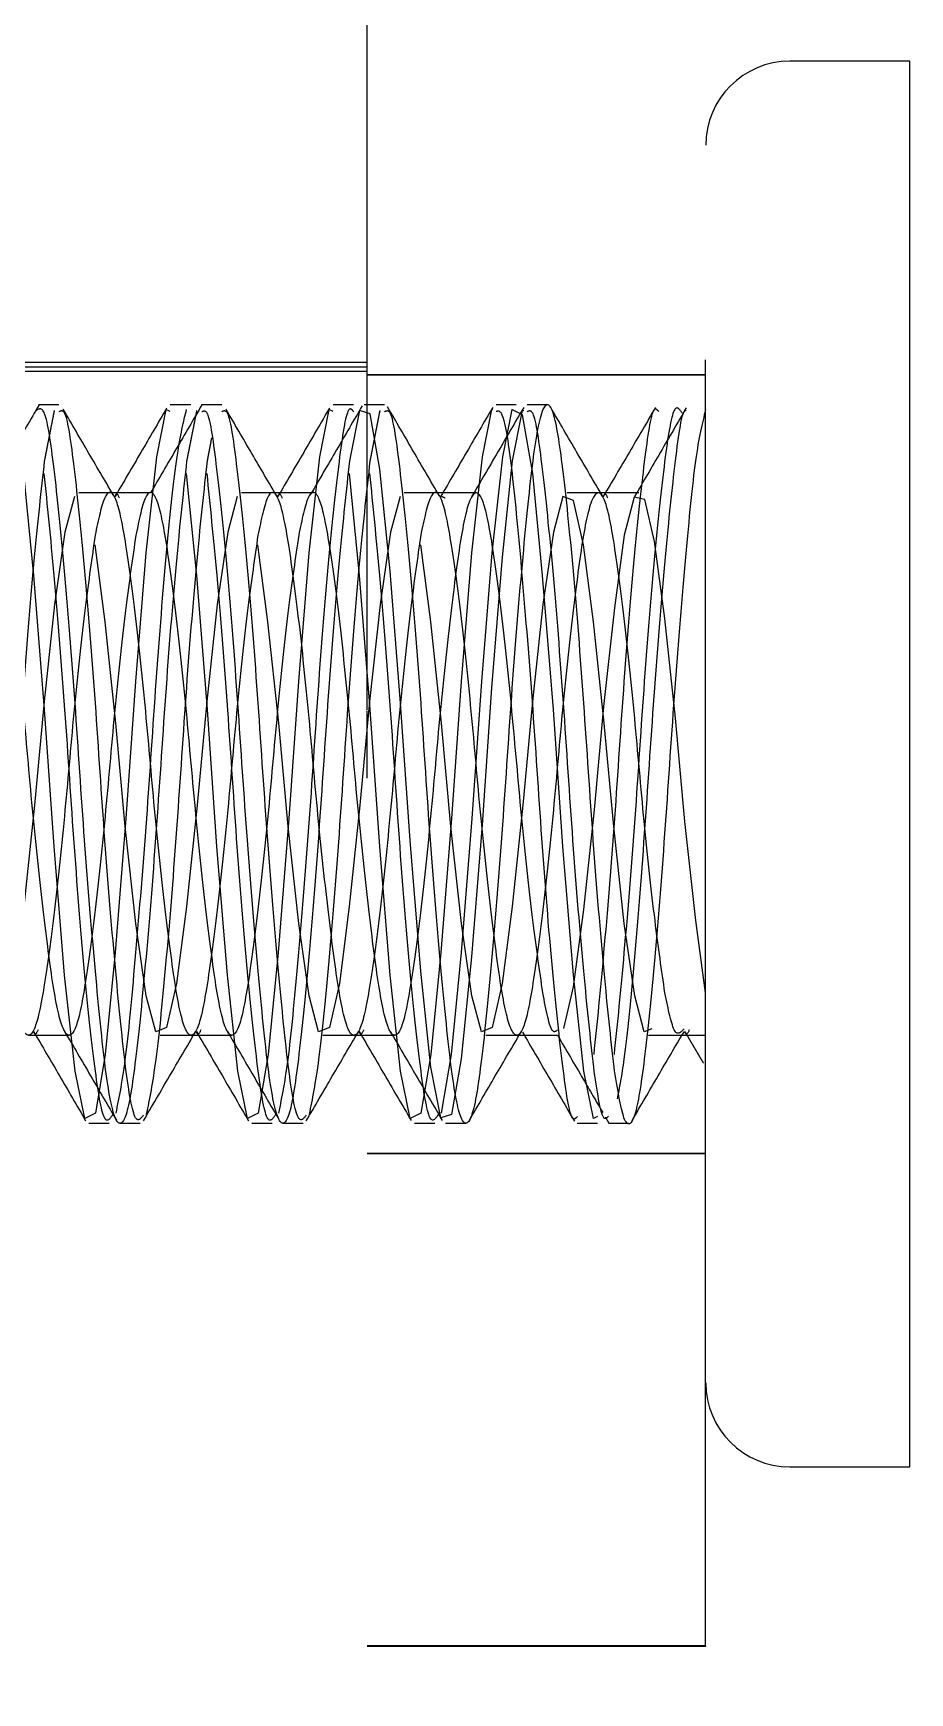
# Paper-space layout '2 DOOR PANEL LAYOUT - A1 Sheet' of a CAD drawing. Extents: x 50 to 825, y 22 to 486.
# Drawn here: x 591.103 to 591.659, y 465.274 to 466.327 of the extents above; entities that cross this region are included whole.
import ezdxf

# ---------------------------------------------------------------- set-up
doc = ezdxf.new("R2010")
doc.units = 0
doc.linetypes.add('HIDDEN', pattern=[0.375, 0.25, -0.125])
doc.layers.add('N-EQPM', color=3, linetype='Continuous', lineweight=25)

psp = doc.layouts.new('2 DOOR PANEL LAYOUT - A1 Sheet')

# ---------------------------------------------------------------- linework, layer by layer
at = {"layer": 'N-EQPM', "linetype": 'HIDDEN', "ltscale": 7}
for p, q in [((591.3147, 465.8976), (591.3147, 466.8963)), ((591.6591, 465.417), (591.6591, 466.3095)), ((591.5295, 466.1199), (591.5295, 466.1199)), ((591.5295, 465.3034), (591.5295, 466.1199)), ((590.075, 466.1184), (591.3147, 466.1184)), ((590.075, 466.1155), (591.3147, 466.1155)), ((590.075, 466.1155), (591.3147, 466.1155)), ((590.075, 466.1126), (591.3147, 466.1126)), ((591.3147, 463.2292), (591.3147, 465.8971)), ((591.5295, 465.3034), (591.3147, 465.3034)), ((591.5295, 465.3034), (591.3147, 465.3034)), ((591.5295, 465.303), (591.3147, 465.303)), ((591.5295, 465.303), (591.3147, 465.303)), ((591.4733, 465.3032), (591.4237, 465.3032)), ((591.4237, 465.3032), (591.4733, 465.3032)), ((591.5295, 465.3034), (591.5295, 465.3034)), ((591.5295, 465.3034), (591.5295, 465.3032)), ((591.5295, 465.3032), (591.5295, 465.303)), ((591.5295, 465.303), (591.5295, 465.303))]:
    psp.add_line(p, q, dxfattribs=at)
at = {"layer": 'N-EQPM', "linetype": 'HIDDEN', "ltscale": 7, "flags": 128}
for points in [[(591.1898, 466.087), (591.1871, 466.0884), (591.1811, 466.0583), (591.1744, 465.9974), (591.1678, 465.9157), (591.1617, 465.8287), (591.1549, 465.7436), (591.1486, 465.6788), (591.1423, 465.6416), (591.1355, 465.6381), (591.1294, 465.6682), (591.1228, 465.7291), (591.1161, 465.8108), (591.1101, 465.8978), (591.1033, 465.9829), (591.0969, 466.0477), (591.0969, 466.0477)], [(591.2931, 466.087), (591.2904, 466.0884), (591.2844, 466.0583), (591.2777, 465.9974), (591.2711, 465.9157), (591.265, 465.8287), (591.2582, 465.7436), (591.2519, 465.6788), (591.2456, 465.6416), (591.2388, 465.6381), (591.2327, 465.6682), (591.2261, 465.7291), (591.2194, 465.8108), (591.2134, 465.8978), (591.2066, 465.9829), (591.2002, 466.0477), (591.2002, 466.0477)], [(591.3944, 466.088), (591.3937, 466.0884), (591.3877, 466.0583), (591.381, 465.9974), (591.3744, 465.9157), (591.3683, 465.8287), (591.3615, 465.7436), (591.3552, 465.6788), (591.3489, 465.6416), (591.3421, 465.6381), (591.336, 465.6682), (591.3294, 465.7291), (591.3227, 465.8108), (591.3167, 465.8978), (591.3099, 465.9829), (591.3035, 466.0477), (591.3035, 466.0477)], [(591.4141, 466.0875), (591.4132, 466.0878), (591.4068, 466.0557), (591.4005, 465.9947), (591.3937, 465.9117), (591.3877, 465.8246), (591.381, 465.7408), (591.3744, 465.676), (591.3683, 465.6408), (591.3615, 465.6387), (591.3552, 465.6708), (591.3489, 465.7318), (591.3421, 465.8148), (591.336, 465.9019), (591.3294, 465.9857), (591.3227, 466.0505), (591.3167, 466.0857), (591.3099, 466.0878), (591.3035, 466.0557), (591.3035, 466.0557)], [(591.461, 465.6395), (591.4583, 465.6381), (591.4522, 465.6682), (591.4456, 465.7291), (591.4389, 465.8108), (591.4329, 465.8978), (591.4261, 465.9829), (591.4198, 466.0477), (591.4134, 466.0849), (591.4066, 466.0884), (591.4006, 466.0583), (591.3939, 465.9974), (591.3873, 465.9157), (591.3812, 465.8287), (591.3744, 465.7436), (591.3681, 465.6788), (591.3618, 465.6416), (591.3618, 465.6416)], [(591.129, 466.0332), (591.123, 466.0105), (591.1163, 465.9645), (591.1097, 465.9029), (591.1036, 465.8372), (591.0968, 465.7729), (591.0905, 465.724), (591.0842, 465.696), (591.0773, 465.6933), (591.0713, 465.716), (591.0647, 465.762), (591.058, 465.8236), (591.052, 465.8893), (591.0452, 465.9536), (591.0388, 466.0025), (591.0388, 466.0025)], [(591.2323, 466.0332), (591.2263, 466.0105), (591.2196, 465.9645), (591.213, 465.9029), (591.2069, 465.8372), (591.2001, 465.7729), (591.1938, 465.724), (591.1875, 465.696), (591.1806, 465.6933), (591.1746, 465.716), (591.168, 465.762), (591.1613, 465.8236), (591.1553, 465.8893), (591.1485, 465.9536), (591.1421, 466.0025), (591.1421, 466.0025)], [(591.3356, 466.0332), (591.3296, 466.0105), (591.3229, 465.9645), (591.3163, 465.9029), (591.3102, 465.8372), (591.3034, 465.7729), (591.2971, 465.724), (591.2908, 465.696), (591.2839, 465.6933), (591.2779, 465.716), (591.2713, 465.762), (591.2646, 465.8236), (591.2586, 465.8893), (591.2518, 465.9536), (591.2454, 466.0025), (591.2454, 466.0025)], [(591.4953, 465.6952), (591.4905, 465.6933), (591.4845, 465.716), (591.4779, 465.762), (591.4712, 465.8236), (591.4652, 465.8893), (591.4584, 465.9536), (591.452, 466.0025), (591.4457, 466.0305), (591.4389, 466.0332), (591.4329, 466.0105), (591.4262, 465.9645), (591.4196, 465.9029), (591.4135, 465.8372), (591.4067, 465.7729), (591.4004, 465.724), (591.3941, 465.696), (591.3872, 465.6933), (591.3812, 465.716), (591.3746, 465.762), (591.3679, 465.8236), (591.3619, 465.8893), (591.3551, 465.9536), (591.3487, 466.0025), (591.3487, 466.0025)], [(591.5295, 465.718), (591.5232, 465.764), (591.5164, 465.8267), (591.5103, 465.8924), (591.5037, 465.9557), (591.497, 466.0046), (591.491, 466.0312), (591.4842, 466.0327), (591.4779, 466.0085), (591.4716, 465.9625), (591.4647, 465.8998), (591.4587, 465.8341), (591.452, 465.7708), (591.4454, 465.7219), (591.4394, 465.6953), (591.4394, 465.6953)]]:
    psp.add_lwpolyline(points, dxfattribs=at)
at = {"layer": 'N-EQPM', "linetype": 'HIDDEN', "ltscale": 7}
for centre, start, end in [((591.583, 466.2561), 90, 180), ((591.583, 465.4704), 180, 270)]:
    psp.add_arc(centre, 0.0534, start, end, dxfattribs=at)
for points in [[(591.6591, 466.3095), (591.583, 466.3095)], [(591.5295, 466.1103), (591.3147, 466.1103)], [(591.5295, 466.1102), (591.3147, 466.1102)], [(591.1192, 466.0913), (591.1063, 466.0913)], [(591.1162, 466.0878), (591.1099, 466.0557)], [(591.2028, 466.0913), (591.1898, 466.0913)], [(591.2066, 466.0878), (591.2002, 466.0557)], [(591.2225, 466.0913), (591.2096, 466.0913)], [(591.3061, 466.0913), (591.2931, 466.0913)], [(591.3258, 466.0913), (591.3129, 466.0913)], [(591.3228, 466.0878), (591.3165, 466.0557)], [(591.4094, 466.0913), (591.3965, 466.0913)], [(591.4291, 466.0913), (591.4162, 466.0913)], [(591.216, 466.0703), (591.2132, 466.0557)], [(591.1515, 466.0354), (591.1317, 466.0354)], [(591.1773, 466.0354), (591.1515, 466.0354)], [(591.2548, 466.0354), (591.235, 466.0354)], [(591.2806, 466.0354), (591.2548, 466.0354)], [(591.3581, 466.0354), (591.3383, 466.0354)], [(591.3839, 466.0354), (591.3581, 466.0354)], [(591.4614, 466.0354), (591.4416, 466.0354)], [(591.4872, 466.0354), (591.4614, 466.0354)], [(591.3642, 466.0321), (591.3615, 466.0332)], [(591.0998, 465.6911), (591.1256, 465.6911)], [(591.1834, 465.6911), (591.2031, 465.6911)], [(591.2031, 465.6911), (591.2289, 465.6911)], [(591.2867, 465.6911), (591.3064, 465.6911)], [(591.3064, 465.6911), (591.3322, 465.6911)], [(591.39, 465.6911), (591.4097, 465.6911)], [(591.4097, 465.6911), (591.4355, 465.6911)], [(591.4933, 465.6911), (591.5295, 465.6911)], [(591.5163, 465.6934), (591.5281, 465.6733)], [(591.1382, 465.6352), (591.1511, 465.6352)], [(591.1579, 465.6352), (591.1708, 465.6352)], [(591.2415, 465.6352), (591.2544, 465.6352)], [(591.2612, 465.6352), (591.2741, 465.6352)], [(591.3448, 465.6352), (591.3577, 465.6352)], [(591.3645, 465.6352), (591.3774, 465.6352)], [(591.4481, 465.6352), (591.461, 465.6352)], [(591.4659, 465.6391), (591.4681, 465.6352)], [(591.4678, 465.6352), (591.4807, 465.6352)], [(591.3147, 465.6162), (591.5295, 465.6162)], [(591.3147, 465.616), (591.5295, 465.616)], [(591.583, 465.417), (591.6591, 465.417)]]:
    psp.add_open_spline(points, degree=1, dxfattribs=at)
for points, knots in [([(591.1066, 466.0913), (591.1012, 466.082), (591.0903, 466.0634), (591.0794, 466.0447), (591.074, 466.0354)], [0, 0, 0, 0, 0.500113, 1, 1, 1, 1]), ([(591.2002, 466.0557), (591.1982, 466.0369), (591.194, 465.9989), (591.187, 465.9138), (591.1812, 465.8228), (591.1744, 465.7375), (591.1677, 465.6717), (591.1619, 465.6348), (591.1548, 465.6327), (591.1486, 465.6659), (591.1424, 465.729), (591.1353, 465.8124), (591.1295, 465.9038), (591.1228, 465.9891), (591.116, 466.0542), (591.1105, 466.0918), (591.1063, 466.0888), (591.1043, 466.0874)], [0, 0, 0, 0, 0.066869, 0.135504, 0.201409, 0.269445, 0.337481, 0.403387, 0.472021, 0.538891, 0.60576, 0.674395, 0.7403, 0.808336, 0.876372, 0.942278, 1, 1, 1, 1]), ([(591.1728, 465.6403), (591.1711, 465.6381), (591.1672, 465.6332), (591.1615, 465.6666), (591.1553, 465.7288), (591.1482, 465.8124), (591.1424, 465.9037), (591.1357, 465.9893), (591.1289, 466.0538), (591.124, 466.0893), (591.1205, 466.0875), (591.1192, 466.0869)], [0, 0, 0, 0, 0.090174, 0.209805, 0.329436, 0.452226, 0.570133, 0.691852, 0.81357, 0.931477, 1, 1, 1, 1]), ([(591.1546, 466.0326), (591.1491, 466.0419), (591.1382, 466.0605), (591.1273, 466.0792), (591.1219, 466.0886)], [0, 0, 0, 0, 0.499757, 1, 1, 1, 1]), ([(591.1875, 466.0893), (591.1821, 466.0799), (591.1712, 466.0611), (591.1602, 466.0424), (591.1548, 466.0331)], [0, 0, 0, 0, 0.500293, 1, 1, 1, 1]), ([(591.2, 466.0884), (591.198, 466.0805), (591.194, 466.0643), (591.1873, 466.0006), (591.1806, 465.9181), (591.1748, 465.8265), (591.1677, 465.7416), (591.1615, 465.6725), (591.1573, 465.6519), (591.1552, 465.6416)], [0, 0, 0, 0, 0.140148, 0.284827, 0.429505, 0.569653, 0.715605, 0.857802, 1, 1, 1, 1]), ([(591.2099, 466.0913), (591.2045, 466.082), (591.1936, 466.0634), (591.1827, 466.0447), (591.1773, 466.0354)], [0, 0, 0, 0, 0.500113, 1, 1, 1, 1]), ([(591.3035, 466.0557), (591.3015, 466.0369), (591.2973, 465.9989), (591.2903, 465.9138), (591.2845, 465.8228), (591.2777, 465.7375), (591.271, 465.6717), (591.2652, 465.6348), (591.2581, 465.6327), (591.2519, 465.6659), (591.2457, 465.729), (591.2386, 465.8124), (591.2328, 465.9037), (591.2261, 465.9893), (591.2193, 466.0537), (591.2145, 466.089), (591.211, 466.0873), (591.2098, 466.0868)], [0, 0, 0, 0, 0.068384, 0.138574, 0.205973, 0.27555, 0.345128, 0.412527, 0.482716, 0.551101, 0.619485, 0.689675, 0.757074, 0.826651, 0.896229, 0.963628, 1, 1, 1, 1]), ([(591.2761, 465.6403), (591.2744, 465.6381), (591.2705, 465.6332), (591.2648, 465.6666), (591.2586, 465.7288), (591.2515, 465.8124), (591.2457, 465.9037), (591.239, 465.9893), (591.2322, 466.0538), (591.2273, 466.0893), (591.2238, 466.0875), (591.2225, 466.0869)], [0, 0, 0, 0, 0.090174, 0.209805, 0.329436, 0.452226, 0.570133, 0.691852, 0.81357, 0.931477, 1, 1, 1, 1]), ([(591.2579, 466.0326), (591.2524, 466.0419), (591.2415, 466.0605), (591.2306, 466.0792), (591.2252, 466.0886)], [0, 0, 0, 0, 0.499757, 1, 1, 1, 1]), ([(591.2908, 466.0893), (591.2854, 466.0799), (591.2745, 466.0611), (591.2635, 466.0424), (591.2581, 466.0331)], [0, 0, 0, 0, 0.500293, 1, 1, 1, 1]), ([(591.3063, 466.0868), (591.3053, 466.0881), (591.3021, 466.092), (591.2974, 466.0615), (591.2906, 466.0013), (591.2839, 465.918), (591.2781, 465.8265), (591.271, 465.7416), (591.2648, 465.6725), (591.2606, 465.6519), (591.2585, 465.6416)], [0, 0, 0, 0, 0.060522, 0.192188, 0.32811, 0.464032, 0.595699, 0.732817, 0.866408, 1, 1, 1, 1]), ([(591.3116, 466.0907), (591.3062, 466.0814), (591.2953, 466.0627), (591.2844, 466.044), (591.279, 466.0347)], [0, 0, 0, 0, 0.50016, 1, 1, 1, 1]), ([(591.4714, 465.6708), (591.4693, 465.6896), (591.4652, 465.7276), (591.4581, 465.8127), (591.4523, 465.9037), (591.4456, 465.989), (591.4388, 466.0548), (591.433, 466.0917), (591.426, 466.0938), (591.4198, 466.0606), (591.4135, 465.9975), (591.4065, 465.9141), (591.4007, 465.8227), (591.3939, 465.7375), (591.3872, 465.6717), (591.3814, 465.6348), (591.3743, 465.6327), (591.3681, 465.6659), (591.3619, 465.729), (591.3548, 465.8124), (591.349, 465.9037), (591.3423, 465.9893), (591.3355, 466.0538), (591.3306, 466.0893), (591.3271, 466.0875), (591.3258, 466.0869)], [0, 0, 0, 0, 0.044008, 0.089178, 0.132552, 0.177329, 0.222105, 0.265479, 0.310649, 0.354657, 0.398665, 0.443835, 0.487209, 0.531986, 0.576762, 0.620136, 0.665306, 0.709314, 0.753322, 0.798493, 0.841867, 0.886643, 0.931419, 0.974793, 1, 1, 1, 1]), ([(591.3606, 466.0335), (591.3551, 466.0429), (591.3441, 466.0617), (591.3332, 466.0806), (591.3277, 466.09)], [0, 0, 0, 0, 0.499496, 1, 1, 1, 1]), ([(591.3944, 466.0897), (591.3889, 466.0803), (591.378, 466.0615), (591.367, 466.0427), (591.3615, 466.0333)], [0, 0, 0, 0, 0.500439, 1, 1, 1, 1]), ([(591.4141, 466.0897), (591.4086, 466.0803), (591.3977, 466.0614), (591.3867, 466.0426), (591.3812, 466.0333)], [0, 0, 0, 0, 0.50047, 1, 1, 1, 1]), ([(591.4481, 465.6395), (591.4472, 465.6384), (591.444, 465.6348), (591.4394, 465.6651), (591.4327, 465.7251), (591.4259, 465.8086), (591.4201, 465.8998), (591.4131, 465.9856), (591.4069, 466.0515), (591.4014, 466.0886), (591.3978, 466.0874), (591.3965, 466.087)], [0, 0, 0, 0, 0.051196, 0.173495, 0.299746, 0.425998, 0.548297, 0.67566, 0.799746, 0.923833, 1, 1, 1, 1]), ([(591.4585, 465.6708), (591.4564, 465.6896), (591.4523, 465.7276), (591.4452, 465.8127), (591.4394, 465.9036), (591.4327, 465.9893), (591.4259, 466.0538), (591.421, 466.0893), (591.4175, 466.0875), (591.4162, 466.0869)], [0, 0, 0, 0, 0.151395, 0.306786, 0.455999, 0.610035, 0.764071, 0.913284, 1, 1, 1, 1]), ([(591.4642, 466.0332), (591.4587, 466.0426), (591.4476, 466.0614), (591.4367, 466.0803), (591.4312, 466.0897)], [0, 0, 0, 0, 0.49941, 1, 1, 1, 1]), ([(591.4998, 466.087), (591.4988, 466.0881), (591.4957, 466.0918), (591.4911, 466.0614), (591.4843, 466.0014), (591.4776, 465.9178), (591.4718, 465.827), (591.4647, 465.7398), (591.4606, 465.699), (591.4585, 465.6788)], [0, 0, 0, 0, 0.064015, 0.216937, 0.374802, 0.532667, 0.685588, 0.844842, 1, 1, 1, 1]), ([(591.4977, 466.0897), (591.4922, 466.0802), (591.4812, 466.0613), (591.4701, 466.0425), (591.4646, 466.0331)], [0, 0, 0, 0, 0.500668, 1, 1, 1, 1]), ([(591.5149, 466.0858), (591.5132, 466.0883), (591.5093, 466.094), (591.504, 466.062), (591.4972, 466.0012), (591.4905, 465.9179), (591.4847, 465.827), (591.4776, 465.7398), (591.4735, 465.699), (591.4714, 465.6788)], [0, 0, 0, 0, 0.110213, 0.255587, 0.40566, 0.555733, 0.701107, 0.8525, 1, 1, 1, 1]), ([(591.5295, 466.0881), (591.5273, 466.0796), (591.5231, 466.0626), (591.5168, 465.9971), (591.5098, 465.9142), (591.504, 465.8227), (591.4972, 465.7376), (591.4905, 465.6716), (591.4847, 465.6351), (591.4776, 465.6313), (591.4735, 465.6578), (591.4714, 465.6708)], [0, 0, 0, 0, 0.112485, 0.222614, 0.33565, 0.444192, 0.556242, 0.668293, 0.776835, 0.889871, 1, 1, 1, 1]), ([(591.5172, 466.0875), (591.517, 466.0877), (591.5145, 466.089), (591.5102, 466.0584), (591.5039, 465.9981), (591.4969, 465.914), (591.4911, 465.8226), (591.4843, 465.7382), (591.4782, 465.6753), (591.4748, 465.6578), (591.4733, 465.6506)], [0, 0, 0, 0, 0.016804, 0.162301, 0.307798, 0.457136, 0.600537, 0.748572, 0.896608, 1, 1, 1, 1]), ([(591.5172, 466.0894), (591.5118, 466.08), (591.5008, 466.0612), (591.4899, 466.0424), (591.4844, 466.0331)], [0, 0, 0, 0, 0.500375, 1, 1, 1, 1]), ([(591.1099, 466.0557), (591.1078, 466.0369), (591.1036, 465.9989), (591.0966, 465.9138), (591.0908, 465.8227), (591.084, 465.7379), (591.0773, 465.6701), (591.0733, 465.6505), (591.0713, 465.6408)], [0, 0, 0, 0, 0.16577, 0.335915, 0.499296, 0.667958, 0.83662, 1, 1, 1, 1]), ([(591.1535, 465.6408), (591.1517, 465.6382), (591.1478, 465.6324), (591.1424, 465.6645), (591.1357, 465.7253), (591.1289, 465.8086), (591.1231, 465.8995), (591.1161, 465.9867), (591.1119, 466.0275), (591.1099, 466.0477)], [0, 0, 0, 0, 0.112818, 0.257766, 0.4074, 0.557034, 0.701982, 0.852932, 1, 1, 1, 1]), ([(591.2132, 466.0557), (591.2111, 466.0369), (591.2069, 465.9989), (591.1999, 465.9138), (591.1941, 465.8227), (591.1873, 465.7379), (591.1806, 465.6701), (591.1766, 465.6505), (591.1746, 465.6408)], [0, 0, 0, 0, 0.16577, 0.335915, 0.499296, 0.667958, 0.83662, 1, 1, 1, 1]), ([(591.2568, 465.6408), (591.255, 465.6382), (591.2511, 465.6324), (591.2457, 465.6645), (591.239, 465.7253), (591.2322, 465.8086), (591.2264, 465.8995), (591.2194, 465.9867), (591.2152, 466.0275), (591.2132, 466.0477)], [0, 0, 0, 0, 0.112818, 0.257766, 0.4074, 0.557034, 0.701982, 0.852932, 1, 1, 1, 1]), ([(591.3165, 466.0557), (591.3144, 466.0369), (591.3102, 465.9989), (591.3032, 465.9138), (591.2974, 465.8227), (591.2906, 465.7379), (591.2839, 465.6701), (591.2799, 465.6505), (591.2779, 465.6408)], [0, 0, 0, 0, 0.16577, 0.335915, 0.499296, 0.667958, 0.83662, 1, 1, 1, 1]), ([(591.3599, 465.6407), (591.3582, 465.6382), (591.3543, 465.6326), (591.349, 465.6645), (591.3423, 465.7253), (591.3355, 465.8086), (591.3297, 465.8995), (591.3227, 465.9867), (591.3185, 466.0275), (591.3165, 466.0477)], [0, 0, 0, 0, 0.109384, 0.254893, 0.405106, 0.555319, 0.700828, 0.852363, 1, 1, 1, 1]), ([(591.1421, 466.0085), (591.1401, 465.9943), (591.1359, 465.9656), (591.1289, 465.9014), (591.1231, 465.8327), (591.1163, 465.7683), (591.1096, 465.7186), (591.1037, 465.6908), (591.0967, 465.6892), (591.0905, 465.7143), (591.0843, 465.7619), (591.0772, 465.8248), (591.0714, 465.8939), (591.0647, 465.9581), (591.0579, 466.0079), (591.0521, 466.0355), (591.0451, 466.0383), (591.0409, 466.0184), (591.0388, 466.0085)], [0, 0, 0, 0, 0.06204, 0.125731, 0.186869, 0.25, 0.313131, 0.374269, 0.43796, 0.5, 0.56204, 0.625731, 0.686869, 0.75, 0.813131, 0.874269, 0.93796, 1, 1, 1, 1]), ([(591.168, 466.0085), (591.1659, 465.9943), (591.1617, 465.9656), (591.1547, 465.9014), (591.1489, 465.8327), (591.1421, 465.7683), (591.1354, 465.7186), (591.1296, 465.6908), (591.1225, 465.6892), (591.1163, 465.7143), (591.1101, 465.7619), (591.1031, 465.8248), (591.0972, 465.8939), (591.0905, 465.9581), (591.0838, 466.0079), (591.0779, 466.0355), (591.0709, 466.0383), (591.0667, 466.0184), (591.0647, 466.0085)], [0, 0, 0, 0, 0.06204, 0.125731, 0.186869, 0.25, 0.313131, 0.374269, 0.43796, 0.5, 0.56204, 0.625731, 0.686869, 0.75, 0.813131, 0.874269, 0.93796, 1, 1, 1, 1]), ([(591.2454, 466.0085), (591.2434, 465.9943), (591.2392, 465.9656), (591.2322, 465.9014), (591.2264, 465.8327), (591.2196, 465.7683), (591.2129, 465.7186), (591.207, 465.6908), (591.2, 465.6892), (591.1938, 465.7143), (591.1876, 465.7619), (591.1805, 465.8248), (591.1747, 465.8939), (591.168, 465.9581), (591.1612, 466.0079), (591.1554, 466.0355), (591.1484, 466.0383), (591.1442, 466.0184), (591.1421, 466.0085)], [0, 0, 0, 0, 0.06204, 0.125731, 0.186869, 0.25, 0.313131, 0.374269, 0.43796, 0.5, 0.56204, 0.625731, 0.686869, 0.75, 0.813131, 0.874269, 0.93796, 1, 1, 1, 1]), ([(591.1576, 466.0321), (591.1566, 466.0342), (591.1557, 466.0364), (591.1548, 466.0331), (591.1548, 466.0331)], [0, 0, 0, 0, 0.989791, 1, 1, 1, 1]), ([(591.2713, 466.0085), (591.2692, 465.9943), (591.265, 465.9656), (591.258, 465.9014), (591.2522, 465.8327), (591.2454, 465.7683), (591.2387, 465.7186), (591.2329, 465.6908), (591.2258, 465.6892), (591.2196, 465.7143), (591.2134, 465.7619), (591.2064, 465.8248), (591.2005, 465.8939), (591.1938, 465.9581), (591.1871, 466.0079), (591.1812, 466.0355), (591.1742, 466.0383), (591.17, 466.0184), (591.168, 466.0085)], [0, 0, 0, 0, 0.06204, 0.125731, 0.186869, 0.25, 0.313131, 0.374269, 0.43796, 0.5, 0.56204, 0.625731, 0.686869, 0.75, 0.813131, 0.874269, 0.93796, 1, 1, 1, 1]), ([(591.3487, 466.0085), (591.3467, 465.9943), (591.3425, 465.9656), (591.3355, 465.9014), (591.3297, 465.8327), (591.3229, 465.7683), (591.3162, 465.7186), (591.3103, 465.6908), (591.3033, 465.6892), (591.2971, 465.7143), (591.2909, 465.7619), (591.2838, 465.8248), (591.278, 465.8939), (591.2713, 465.9581), (591.2645, 466.0079), (591.2587, 466.0355), (591.2517, 466.0383), (591.2475, 466.0184), (591.2454, 466.0085)], [0, 0, 0, 0, 0.06204, 0.125731, 0.186869, 0.25, 0.313131, 0.374269, 0.43796, 0.5, 0.56204, 0.625731, 0.686869, 0.75, 0.813131, 0.874269, 0.93796, 1, 1, 1, 1]), ([(591.2609, 466.0321), (591.2599, 466.0342), (591.259, 466.0364), (591.2581, 466.0331), (591.2581, 466.0331)], [0, 0, 0, 0, 0.989791, 1, 1, 1, 1]), ([(591.4262, 465.718), (591.4242, 465.7322), (591.42, 465.7609), (591.413, 465.8251), (591.4071, 465.8938), (591.4004, 465.9582), (591.3937, 466.0079), (591.3878, 466.0357), (591.3808, 466.0373), (591.3746, 466.0122), (591.3683, 465.9646), (591.3613, 465.9017), (591.3555, 465.8326), (591.3487, 465.7683), (591.342, 465.7186), (591.3362, 465.6908), (591.3291, 465.6892), (591.3229, 465.7143), (591.3167, 465.7619), (591.3097, 465.8248), (591.3038, 465.8939), (591.2971, 465.9581), (591.2904, 466.0079), (591.2845, 466.0355), (591.2775, 466.0383), (591.2733, 466.0184), (591.2713, 466.0085)], [0, 0, 0, 0, 0.04136, 0.08382, 0.124579, 0.166667, 0.208754, 0.249513, 0.291974, 0.333333, 0.374693, 0.417154, 0.457913, 0.5, 0.542087, 0.582846, 0.625307, 0.666667, 0.708026, 0.750487, 0.791246, 0.833333, 0.875421, 0.91618, 0.95864, 1, 1, 1, 1]), ([(591.5037, 465.718), (591.5016, 465.7322), (591.4975, 465.7609), (591.4904, 465.8251), (591.4846, 465.8938), (591.4779, 465.9582), (591.4711, 466.0079), (591.4653, 466.0357), (591.4583, 466.0373), (591.452, 466.0122), (591.4458, 465.9646), (591.4388, 465.9017), (591.433, 465.8326), (591.4262, 465.7683), (591.4195, 465.7186), (591.4136, 465.6908), (591.4066, 465.6892), (591.4004, 465.7143), (591.3942, 465.7619), (591.3871, 465.8248), (591.3813, 465.8939), (591.3746, 465.9581), (591.3678, 466.0079), (591.362, 466.0355), (591.355, 466.0383), (591.3508, 466.0184), (591.3487, 466.0085)], [0, 0, 0, 0, 0.04136, 0.08382, 0.124579, 0.166667, 0.208754, 0.249513, 0.291974, 0.333333, 0.374693, 0.417154, 0.457913, 0.5, 0.542087, 0.582846, 0.625307, 0.666667, 0.708026, 0.750487, 0.791246, 0.833333, 0.875421, 0.91618, 0.95864, 1, 1, 1, 1]), ([(591.4675, 466.0321), (591.4665, 466.0342), (591.4656, 466.0363), (591.4647, 466.0331), (591.4647, 466.0331)], [0, 0, 0, 0, 0.985008, 1, 1, 1, 1]), ([(591.4356, 465.6945), (591.4346, 465.6936), (591.4313, 465.6909), (591.4283, 465.707), (591.4262, 465.718)], [0, 0, 0, 0, 0.316861, 1, 1, 1, 1]), ([(591.5158, 465.6951), (591.5138, 465.6929), (591.5096, 465.6883), (591.5058, 465.7076), (591.5037, 465.718)], [0, 0, 0, 0, 0.463992, 1, 1, 1, 1]), ([(591.1059, 465.6944), (591.105, 465.6923), (591.104, 465.6902), (591.1031, 465.6934), (591.1031, 465.6935)], [0, 0, 0, 0, 0.985008, 1, 1, 1, 1]), ([(591.1031, 465.6934), (591.1086, 465.684), (591.1196, 465.6652), (591.1306, 465.6463), (591.1361, 465.6368)], [0, 0, 0, 0, 0.499332, 1, 1, 1, 1]), ([(591.1228, 465.6934), (591.1283, 465.6841), (591.1393, 465.6653), (591.1502, 465.6465), (591.1557, 465.6371)], [0, 0, 0, 0, 0.499625, 1, 1, 1, 1]), ([(591.1728, 465.6367), (591.1783, 465.6461), (591.1893, 465.665), (591.2003, 465.6838), (591.2059, 465.6933)], [0, 0, 0, 0, 0.500649, 1, 1, 1, 1]), ([(591.2092, 465.6944), (591.2083, 465.6923), (591.2073, 465.6902), (591.2064, 465.6934), (591.2064, 465.6935)], [0, 0, 0, 0, 0.985008, 1, 1, 1, 1]), ([(591.2064, 465.6934), (591.2119, 465.684), (591.2229, 465.6652), (591.2339, 465.6463), (591.2394, 465.6368)], [0, 0, 0, 0, 0.499332, 1, 1, 1, 1]), ([(591.2261, 465.6934), (591.2316, 465.6841), (591.2426, 465.6653), (591.2535, 465.6465), (591.259, 465.6371)], [0, 0, 0, 0, 0.499625, 1, 1, 1, 1]), ([(591.2761, 465.6367), (591.2816, 465.6461), (591.2926, 465.665), (591.3036, 465.6838), (591.3092, 465.6933)], [0, 0, 0, 0, 0.500649, 1, 1, 1, 1]), ([(591.3125, 465.6944), (591.3116, 465.6923), (591.3106, 465.6902), (591.3097, 465.6934), (591.3097, 465.6934)], [0, 0, 0, 0, 0.985681, 1, 1, 1, 1]), ([(591.3097, 465.6934), (591.3152, 465.684), (591.3262, 465.6652), (591.3372, 465.6463), (591.3427, 465.6369)], [0, 0, 0, 0, 0.499391, 1, 1, 1, 1]), ([(591.3294, 465.6935), (591.3349, 465.6841), (591.3459, 465.6653), (591.3569, 465.6464), (591.3624, 465.6369)], [0, 0, 0, 0, 0.49935, 1, 1, 1, 1]), ([(591.3796, 465.637), (591.3851, 465.6464), (591.396, 465.6652), (591.407, 465.6839), (591.4125, 465.6933)], [0, 0, 0, 0, 0.500411, 1, 1, 1, 1]), ([(591.4133, 465.693), (591.4188, 465.6836), (591.4298, 465.6647), (591.4408, 465.6459), (591.4463, 465.6364)], [0, 0, 0, 0, 0.499345, 1, 1, 1, 1]), ([(591.4355, 465.6911), (591.441, 465.6818), (591.4505, 465.6654), (591.4601, 465.6491), (591.4642, 465.642)], [0, 0, 0, 0, 0.569609, 1, 1, 1, 1]), ([(591.4829, 465.637), (591.4884, 465.6464), (591.4993, 465.6652), (591.5103, 465.684), (591.5158, 465.6933)], [0, 0, 0, 0, 0.500465, 1, 1, 1, 1]), ([(591.5191, 465.6944), (591.5182, 465.6923), (591.5172, 465.6901), (591.5164, 465.6934), (591.5163, 465.6934)], [0, 0, 0, 0, 0.989791, 1, 1, 1, 1]), ([(591.4678, 465.6397), (591.4668, 465.6385), (591.4636, 465.635), (591.4606, 465.6562), (591.4585, 465.6708)], [0, 0, 0, 0, 0.312061, 1, 1, 1, 1])]:
    psp.add_open_spline(points, degree=3, knots=knots, dxfattribs=at)

doc.saveas('drawing.dxf')
